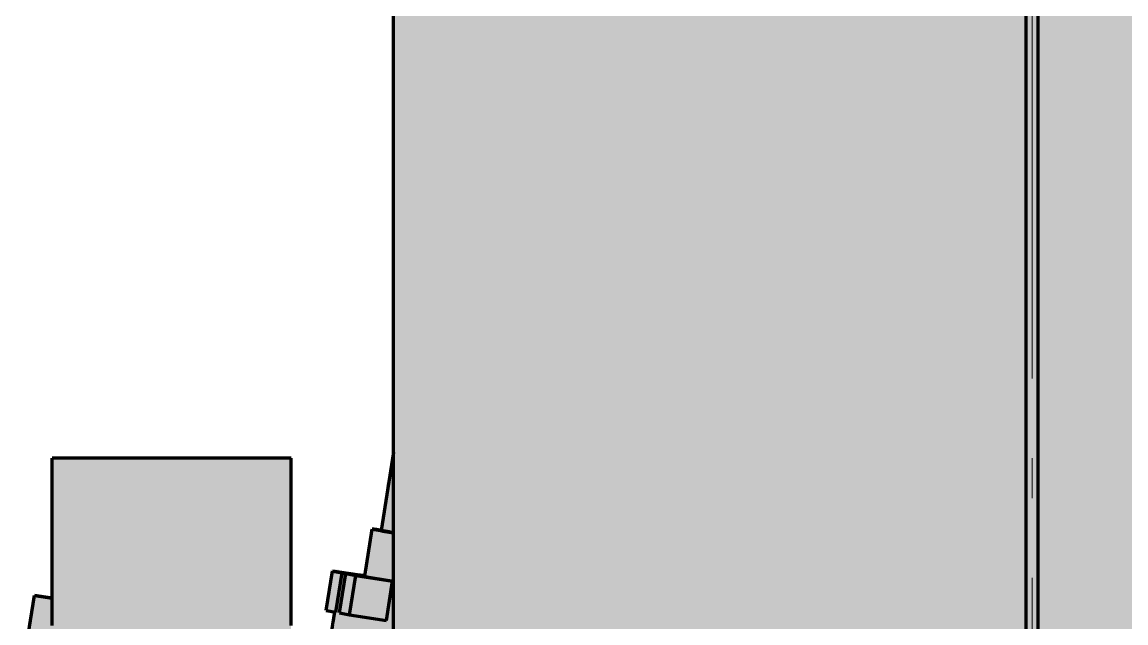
# Model space of a CAD drawing. Header units: millimetres. Extents: x 0 to 2382, y 0 to 420.
# Drawn here: x 2152.65 to 2180.36, y 259.87 to 274.95 of the extents above; entities that cross this region are included whole.
import ezdxf

# ---------------------------------------------------------------- set-up
doc = ezdxf.new("R2010")
doc.units = ezdxf.units.MM
doc.linetypes.add('IRAM-F-TRAZO-PUNTO', pattern=[20, 15, -2, 1, -2])
for name, color, linetype, lineweight in [('01-VISIBLE', 7, 'CONTINUOUS', 70), ('03-EJE', 1, 'IRAM-F-TRAZO-PUNTO', 18), ('13-GRAFICA', 30, 'CONTINUOUS', 18)]:
    doc.layers.add(name, color=color, linetype=linetype, lineweight=lineweight)

msp = doc.modelspace()

# ---------------------------------------------------------------- hatches: boundary and pattern name
at = {"layer": '13-GRAFICA', "true_color": 0xb21820}
h = msp.add_hatch(color=7, dxfattribs=at)
h.dxf.hatch_style = 1
h.paths.add_polyline_path([(2162.1, 306.5), (2162.1, 279.8), (2162.1, 259.2), (2162.1, 258.9), (2162.1, 253.4), (2162.1, 248.1), (2162, 248.1), (2162, 306.5)])
at = {"layer": '13-GRAFICA', "true_color": 0xffffff}
h = msp.add_hatch(color=7, dxfattribs=at)
h.dxf.hatch_style = 1
h.paths.add_polyline_path([(2162.1, 259.2), (2162.1, 279.8), (2193.9, 279.8), (2193.9, 259.2)])
at = {"layer": '13-GRAFICA', "true_color": 0xebebeb}
h = msp.add_hatch(color=7, dxfattribs=at)
h.dxf.hatch_style = 1
h.paths.add_polyline_path([(2168.436, 268.577), (2168.14, 268.577), (2167.849, 268.577), (2167.563, 268.577), (2167.283, 268.577), (2167.008, 268.577), (2166.74, 268.577), (2166.74, 268.967), (2166.74, 269.357), (2166.74, 269.747), (2166.74, 270.137), (2166.74, 270.527), (2167.008, 270.527), (2167.283, 270.527), (2167.563, 270.527), (2167.849, 270.527), (2168.14, 270.527), (2168.436, 270.527), (2168.738, 270.527), (2168.738, 270.137), (2168.738, 269.747), (2168.738, 269.357), (2168.738, 268.967), (2168.738, 268.577)])
h = msp.add_hatch(color=7, dxfattribs=at)
h.dxf.hatch_style = 1
h.paths.add_polyline_path([(2175.22, 268.577), (2174.855, 268.577), (2174.492, 268.577), (2174.13, 268.577), (2173.771, 268.577), (2173.413, 268.577), (2173.058, 268.577), (2173.058, 268.967), (2173.058, 269.357), (2173.058, 269.747), (2173.058, 270.137), (2173.058, 270.527), (2173.413, 270.527), (2173.771, 270.527), (2174.13, 270.527), (2174.492, 270.527), (2174.855, 270.527), (2175.22, 270.527), (2175.587, 270.527), (2175.587, 270.137), (2175.587, 269.747), (2175.587, 269.357), (2175.587, 268.967), (2175.587, 268.577)])
at = {"layer": '13-GRAFICA', "true_color": 0x005eaa}
h = msp.add_hatch(color=7, dxfattribs=at)
h.dxf.hatch_style = 1
h.paths.add_polyline_path([(2170.688, 263.817), (2170.334, 263.817), (2169.984, 263.817), (2169.64, 263.817), (2169.3, 263.817), (2168.966, 263.817), (2168.638, 263.817), (2168.315, 263.817), (2167.998, 263.817), (2167.688, 263.817), (2167.688, 264.217), (2167.688, 264.617), (2167.688, 265.017), (2167.688, 265.417), (2167.688, 265.817), (2167.688, 266.217), (2167.688, 266.617), (2167.688, 267.017), (2167.688, 267.417), (2167.688, 267.817), (2167.998, 267.817), (2168.315, 267.817), (2168.638, 267.817), (2168.966, 267.817), (2169.3, 267.817), (2169.64, 267.817), (2169.984, 267.817), (2170.334, 267.817), (2170.688, 267.817), (2171.047, 267.817), (2171.047, 267.417), (2171.047, 267.017), (2171.047, 266.617), (2171.047, 266.217), (2171.047, 265.817), (2171.047, 265.417), (2171.047, 265.017), (2171.047, 264.617), (2171.047, 264.217), (2171.047, 263.817)])
h = msp.add_hatch(color=7, dxfattribs=at)
h.dxf.hatch_style = 1
h.paths.add_polyline_path([(2178.51, 263.817), (2178.11, 263.817), (2177.71, 263.817), (2177.311, 263.817), (2176.911, 263.817), (2176.513, 263.817), (2176.115, 263.817), (2175.718, 263.817), (2175.323, 263.817), (2174.929, 263.817), (2174.929, 264.217), (2174.929, 264.617), (2174.929, 265.017), (2174.929, 265.417), (2174.929, 265.817), (2174.929, 266.217), (2174.929, 266.617), (2174.929, 267.017), (2174.929, 267.417), (2174.929, 267.817), (2175.323, 267.817), (2175.718, 267.817), (2176.115, 267.817), (2176.513, 267.817), (2176.911, 267.817), (2177.311, 267.817), (2177.71, 267.817), (2178.11, 267.817), (2178.51, 267.817), (2178.91, 267.817), (2178.91, 267.417), (2178.91, 267.017), (2178.91, 266.617), (2178.91, 266.217), (2178.91, 265.817), (2178.91, 265.417), (2178.91, 265.017), (2178.91, 264.617), (2178.91, 264.217), (2178.91, 263.817)])
at = {"layer": '13-GRAFICA', "true_color": 0x009146}
h = msp.add_hatch(color=7, dxfattribs=at)
h.dxf.hatch_style = 1
h.paths.add_polyline_path([(2165.116, 264.65), (2165.233, 264.984), (2165.351, 265.317), (2165.471, 265.65), (2165.593, 265.984), (2165.717, 266.317), (2165.842, 266.65), (2165.969, 266.984), (2166.098, 267.317), (2166.229, 266.984), (2166.361, 266.65), (2166.495, 266.317), (2166.631, 265.984), (2166.768, 265.65), (2166.907, 265.317), (2167.047, 264.984), (2167.189, 264.65), (2167.333, 264.317), (2167.047, 264.317), (2166.768, 264.317), (2166.495, 264.317), (2166.229, 264.317), (2165.969, 264.317), (2165.717, 264.317), (2165.471, 264.317), (2165.233, 264.317), (2165.001, 264.317)])
at = {"layer": '13-GRAFICA', "true_color": 0xc81e2d}
h = msp.add_hatch(color=7, dxfattribs=at)
h.dxf.hatch_style = 1
h.paths.add_polyline_path([(2173.882, 264.317), (2173.52, 264.317), (2173.161, 264.317), (2172.805, 264.317), (2172.451, 264.317), (2172.101, 264.317), (2171.753, 264.317), (2171.409, 264.317), (2171.409, 264.692), (2171.409, 265.067), (2171.409, 265.442), (2171.409, 265.817), (2171.409, 266.192), (2171.409, 266.567), (2171.409, 266.942), (2171.409, 267.317), (2171.753, 267.317), (2172.101, 267.317), (2172.451, 267.317), (2172.805, 267.317), (2173.161, 267.317), (2173.52, 267.317), (2173.882, 267.317), (2174.245, 267.317), (2174.245, 266.942), (2174.245, 266.567), (2174.245, 266.192), (2174.245, 265.817), (2174.245, 265.442), (2174.245, 265.067), (2174.245, 264.692), (2174.245, 264.317)])
at = {"layer": '13-GRAFICA', "true_color": 0x005eaa}
h = msp.add_hatch(color=7, dxfattribs=at)
h.dxf.hatch_style = 1
h.paths.add_polyline_path([(2182.258, 265.768), (2182.256, 265.719), (2182.252, 265.67), (2182.247, 265.621), (2182.24, 265.573), (2182.231, 265.524), (2182.221, 265.476), (2182.21, 265.429), (2182.197, 265.382), (2182.182, 265.335), (2182.166, 265.289), (2182.149, 265.243), (2182.13, 265.198), (2182.11, 265.154), (2182.088, 265.11), (2182.065, 265.067), (2182.041, 265.025), (2182.015, 264.984), (2181.988, 264.943), (2181.959, 264.904), (2181.93, 264.865), (2181.899, 264.828), (2181.867, 264.792), (2181.834, 264.756), (2181.8, 264.722), (2181.764, 264.689), (2181.728, 264.657), (2181.691, 264.627), (2181.652, 264.598), (2181.613, 264.57), (2181.573, 264.543), (2181.532, 264.518), (2181.49, 264.494), (2181.447, 264.472), (2181.404, 264.451), (2181.36, 264.431), (2181.315, 264.413), (2181.27, 264.397), (2181.224, 264.382), (2181.178, 264.368), (2181.131, 264.356), (2181.084, 264.346), (2181.036, 264.337), (2180.989, 264.33), (2180.941, 264.324), (2180.893, 264.32), (2180.845, 264.318), (2180.796, 264.317), (2180.748, 264.318), (2180.7, 264.32), (2180.651, 264.324), (2180.603, 264.33), (2180.555, 264.337), (2180.508, 264.346), (2180.46, 264.356), (2180.413, 264.368), (2180.366, 264.382), (2180.32, 264.397), (2180.274, 264.413), (2180.229, 264.431), (2180.185, 264.451), (2180.141, 264.472), (2180.097, 264.494), (2180.055, 264.518), (2180.013, 264.543), (2179.972, 264.57), (2179.932, 264.598), (2179.893, 264.627), (2179.855, 264.657), (2179.818, 264.689), (2179.781, 264.722), (2179.746, 264.756), (2179.712, 264.792), (2179.68, 264.828), (2179.648, 264.865), (2179.618, 264.904), (2179.589, 264.943), (2179.561, 264.984), (2179.534, 265.025), (2179.509, 265.067), (2179.485, 265.11), (2179.463, 265.154), (2179.442, 265.198), (2179.423, 265.243), (2179.405, 265.289), (2179.388, 265.335), (2179.373, 265.382), (2179.36, 265.429), (2179.348, 265.476), (2179.338, 265.524), (2179.329, 265.573), (2179.322, 265.621), (2179.316, 265.67), (2179.312, 265.719), (2179.31, 265.768), (2179.309, 265.817), (2179.31, 265.866), (2179.312, 265.915), (2179.316, 265.964), (2179.322, 266.013), (2179.329, 266.061), (2179.338, 266.11), (2179.348, 266.158), (2179.36, 266.205), (2179.373, 266.252), (2179.388, 266.299), (2179.405, 266.345), (2179.423, 266.391), (2179.442, 266.436), (2179.463, 266.48), (2179.485, 266.524), (2179.509, 266.567), (2179.534, 266.609), (2179.561, 266.65), (2179.589, 266.691), (2179.618, 266.73), (2179.648, 266.769), (2179.68, 266.806), (2179.712, 266.842), (2179.746, 266.878), (2179.781, 266.912), (2179.818, 266.945), (2179.855, 266.976), (2179.893, 267.007), (2179.932, 267.036), (2179.972, 267.064), (2180.013, 267.091), (2180.055, 267.116), (2180.097, 267.14), (2180.141, 267.162), (2180.185, 267.183), (2180.229, 267.203), (2180.274, 267.221), (2180.32, 267.237), (2180.366, 267.252), (2180.413, 267.266), (2180.46, 267.278), (2180.508, 267.288), (2180.555, 267.297), (2180.603, 267.304), (2180.651, 267.31), (2180.7, 267.314), (2180.748, 267.316), (2180.796, 267.317), (2180.845, 267.316), (2180.893, 267.314), (2180.941, 267.31), (2180.989, 267.304), (2181.036, 267.297), (2181.084, 267.288), (2181.131, 267.278), (2181.178, 267.266), (2181.224, 267.252), (2181.27, 267.237), (2181.315, 267.221), (2181.36, 267.203), (2181.404, 267.183), (2181.447, 267.162), (2181.49, 267.14), (2181.532, 267.116), (2181.573, 267.091), (2181.613, 267.064), (2181.652, 267.036), (2181.691, 267.007), (2181.728, 266.976), (2181.764, 266.945), (2181.8, 266.912), (2181.834, 266.878), (2181.867, 266.842), (2181.899, 266.806), (2181.93, 266.769), (2181.959, 266.73), (2181.988, 266.691), (2182.015, 266.65), (2182.041, 266.609), (2182.065, 266.567), (2182.088, 266.524), (2182.11, 266.48), (2182.13, 266.436), (2182.149, 266.391), (2182.166, 266.345), (2182.182, 266.299), (2182.197, 266.252), (2182.21, 266.205), (2182.221, 266.158), (2182.231, 266.11), (2182.24, 266.061), (2182.247, 266.013), (2182.252, 265.964), (2182.256, 265.915), (2182.258, 265.866), (2182.259, 265.817)])
at = {"layer": '13-GRAFICA', "true_color": 0x202020}
h = msp.add_hatch(color=7, dxfattribs=at)
h.dxf.hatch_style = 1
h.paths.add_polyline_path([(2153.4, 229), (2153.4, 264), (2159.4, 264), (2159.4, 229)])
h = msp.add_hatch(color=7, dxfattribs=at)
h.dxf.hatch_style = 1
h.paths.add_polyline_path([(2161.8, 263.4), (2161.9, 263.4), (2161.9, 264), (2162, 264), (2162, 262.1), (2161.7, 262.2)])
at = {"layer": '13-GRAFICA', "true_color": 0x005eaa}
h = msp.add_hatch(color=7, dxfattribs=at)
h.dxf.hatch_style = 1
h.paths.add_polyline_path([(2190.8, 262.893), (2190.553, 262.893), (2190.298, 262.893), (2190.036, 262.893), (2189.767, 262.893), (2189.49, 262.893), (2189.206, 262.893), (2188.916, 262.893), (2188.618, 262.893), (2188.314, 262.893), (2188.004, 262.893), (2187.687, 262.893), (2187.365, 262.893), (2187.037, 262.893), (2186.703, 262.893), (2186.364, 262.893), (2186.02, 262.893), (2185.671, 262.893), (2185.317, 262.893), (2184.958, 262.893), (2184.596, 262.893), (2184.229, 262.893), (2183.859, 262.893), (2183.484, 262.893), (2183.107, 262.893), (2182.726, 262.893), (2182.343, 262.893), (2181.956, 262.893), (2181.568, 262.893), (2181.177, 262.893), (2180.784, 262.893), (2180.39, 262.893), (2179.994, 262.893), (2179.596, 262.893), (2179.198, 262.893), (2178.799, 262.893), (2178.4, 262.893), (2178, 262.893), (2177.6, 262.893), (2177.201, 262.893), (2176.802, 262.893), (2176.404, 262.893), (2176.006, 262.893), (2175.61, 262.893), (2175.216, 262.893), (2174.823, 262.893), (2174.432, 262.893), (2174.044, 262.893), (2173.657, 262.893), (2173.274, 262.893), (2172.893, 262.893), (2172.516, 262.893), (2172.141, 262.893), (2171.771, 262.893), (2171.404, 262.893), (2171.042, 262.893), (2170.683, 262.893), (2170.329, 262.893), (2169.98, 262.893), (2169.636, 262.893), (2169.297, 262.893), (2168.963, 262.893), (2168.635, 262.893), (2168.313, 262.893), (2167.996, 262.893), (2167.686, 262.893), (2167.382, 262.893), (2167.084, 262.893), (2166.794, 262.893), (2166.51, 262.893), (2166.233, 262.893), (2165.964, 262.893), (2165.702, 262.893), (2165.447, 262.893), (2165.2, 262.893), (2164.961, 262.893), (2164.961, 263.283), (2164.961, 263.673), (2165.2, 263.673), (2165.447, 263.673), (2165.702, 263.673), (2165.964, 263.673), (2166.233, 263.673), (2166.51, 263.673), (2166.794, 263.673), (2167.084, 263.673), (2167.382, 263.673), (2167.686, 263.673), (2167.996, 263.673), (2168.313, 263.673), (2168.635, 263.673), (2168.963, 263.673), (2169.297, 263.673), (2169.636, 263.673), (2169.98, 263.673), (2170.329, 263.673), (2170.683, 263.673), (2171.042, 263.673), (2171.404, 263.673), (2171.771, 263.673), (2172.141, 263.673), (2172.516, 263.673), (2172.893, 263.673), (2173.274, 263.673), (2173.657, 263.673), (2174.044, 263.673), (2174.432, 263.673), (2174.823, 263.673), (2175.216, 263.673), (2175.61, 263.673), (2176.006, 263.673), (2176.404, 263.673), (2176.802, 263.673), (2177.201, 263.673), (2177.6, 263.673), (2178, 263.673), (2178.4, 263.673), (2178.799, 263.673), (2179.198, 263.673), (2179.596, 263.673), (2179.994, 263.673), (2180.39, 263.673), (2180.784, 263.673), (2181.177, 263.673), (2181.568, 263.673), (2181.956, 263.673), (2182.343, 263.673), (2182.726, 263.673), (2183.107, 263.673), (2183.484, 263.673), (2183.859, 263.673), (2184.229, 263.673), (2184.596, 263.673), (2184.958, 263.673), (2185.317, 263.673), (2185.671, 263.673), (2186.02, 263.673), (2186.364, 263.673), (2186.703, 263.673), (2187.037, 263.673), (2187.365, 263.673), (2187.687, 263.673), (2188.004, 263.673), (2188.314, 263.673), (2188.618, 263.673), (2188.916, 263.673), (2189.206, 263.673), (2189.49, 263.673), (2189.767, 263.673), (2190.036, 263.673), (2190.298, 263.673), (2190.553, 263.673), (2190.8, 263.673), (2191.039, 263.673), (2191.039, 263.283), (2191.039, 262.893)])
at = {"layer": '13-GRAFICA', "true_color": 0xcba23e}
h = msp.add_hatch(color=7, dxfattribs=at)
h.dxf.hatch_style = 1
h.paths.add_polyline_path([(2159.4, 259.3), (2160.4, 259.2), (2160.4, 259.8), (2160.5, 259.8), (2160.5, 260.1), (2160.3, 260.2), (2160.4, 261.2), (2160.6, 261.2), (2160.6, 261.1), (2161.2, 261.1), (2161.2, 261), (2161.3, 261), (2161.4, 262.2), (2161.9, 262.2), (2161.9, 262.1), (2162, 262.1), (2162, 255.2), (2161.9, 255.2), (2161.9, 255.3), (2161.3, 255.3), (2161.3, 255.4), (2160.6, 255.4), (2160.6, 255.5), (2159.6, 255.6), (2159.6, 256.2), (2159.7, 256.2), (2159.7, 256.6), (2160, 256.7), (2160.1, 257.6), (2159.5, 257.6), (2159.5, 257.7), (2159.4, 257.7)])
at = {"layer": '13-GRAFICA', "true_color": 0x005eaa}
h = msp.add_hatch(color=7, dxfattribs=at)
h.dxf.hatch_style = 1
h.paths.add_polyline_path([(2168.051, 261.12), (2168.045, 261.042), (2168.035, 260.965), (2168.021, 260.889), (2168.003, 260.815), (2167.982, 260.742), (2167.956, 260.671), (2167.928, 260.602), (2167.896, 260.536), (2167.86, 260.473), (2167.822, 260.412), (2167.781, 260.356), (2167.737, 260.302), (2167.69, 260.253), (2167.642, 260.207), (2167.591, 260.166), (2167.539, 260.129), (2167.485, 260.097), (2167.43, 260.07), (2167.373, 260.047), (2167.316, 260.03), (2167.259, 260.017), (2167.201, 260.009), (2167.144, 260.007), (2167.086, 260.009), (2167.029, 260.017), (2166.973, 260.03), (2166.918, 260.047), (2166.864, 260.07), (2166.811, 260.097), (2166.76, 260.129), (2166.711, 260.166), (2166.664, 260.207), (2166.619, 260.253), (2166.576, 260.302), (2166.536, 260.356), (2166.499, 260.412), (2166.464, 260.473), (2166.433, 260.536), (2166.404, 260.602), (2166.378, 260.671), (2166.356, 260.742), (2166.337, 260.815), (2166.322, 260.889), (2166.309, 260.965), (2166.301, 261.042), (2166.295, 261.12), (2166.294, 261.198), (2166.295, 261.276), (2166.301, 261.353), (2166.309, 261.43), (2166.322, 261.506), (2166.337, 261.581), (2166.356, 261.654), (2166.378, 261.725), (2166.404, 261.793), (2166.433, 261.86), (2166.464, 261.923), (2166.499, 261.983), (2166.536, 262.04), (2166.576, 262.093), (2166.619, 262.143), (2166.664, 262.188), (2166.711, 262.229), (2166.76, 262.266), (2166.811, 262.298), (2166.864, 262.326), (2166.918, 262.348), (2166.973, 262.366), (2167.029, 262.379), (2167.086, 262.386), (2167.144, 262.389), (2167.201, 262.386), (2167.259, 262.379), (2167.316, 262.366), (2167.373, 262.348), (2167.43, 262.326), (2167.485, 262.298), (2167.539, 262.266), (2167.591, 262.229), (2167.642, 262.188), (2167.69, 262.143), (2167.737, 262.093), (2167.781, 262.04), (2167.822, 261.983), (2167.86, 261.923), (2167.896, 261.86), (2167.928, 261.793), (2167.956, 261.725), (2167.982, 261.654), (2168.003, 261.581), (2168.021, 261.506), (2168.035, 261.43), (2168.045, 261.353), (2168.051, 261.276), (2168.053, 261.198)])
at = {"layer": '13-GRAFICA', "true_color": 0x009146}
h = msp.add_hatch(color=7, dxfattribs=at)
h.dxf.hatch_style = 1
h.paths.add_polyline_path([(2173.302, 261.12), (2173.295, 261.042), (2173.283, 260.965), (2173.266, 260.889), (2173.244, 260.815), (2173.218, 260.742), (2173.187, 260.671), (2173.152, 260.602), (2173.113, 260.536), (2173.07, 260.473), (2173.022, 260.412), (2172.972, 260.356), (2172.918, 260.302), (2172.861, 260.253), (2172.801, 260.207), (2172.738, 260.166), (2172.673, 260.129), (2172.606, 260.097), (2172.537, 260.07), (2172.467, 260.047), (2172.396, 260.03), (2172.324, 260.017), (2172.252, 260.009), (2172.179, 260.007), (2172.106, 260.009), (2172.034, 260.017), (2171.963, 260.03), (2171.892, 260.047), (2171.823, 260.07), (2171.756, 260.097), (2171.691, 260.129), (2171.628, 260.166), (2171.567, 260.207), (2171.509, 260.253), (2171.454, 260.302), (2171.402, 260.356), (2171.353, 260.412), (2171.308, 260.473), (2171.267, 260.536), (2171.229, 260.602), (2171.196, 260.671), (2171.167, 260.742), (2171.142, 260.815), (2171.122, 260.889), (2171.106, 260.965), (2171.094, 261.042), (2171.087, 261.12), (2171.085, 261.198), (2171.087, 261.276), (2171.094, 261.353), (2171.106, 261.43), (2171.122, 261.506), (2171.142, 261.581), (2171.167, 261.654), (2171.196, 261.725), (2171.229, 261.793), (2171.267, 261.86), (2171.308, 261.923), (2171.353, 261.983), (2171.402, 262.04), (2171.454, 262.093), (2171.509, 262.143), (2171.567, 262.188), (2171.628, 262.229), (2171.691, 262.266), (2171.756, 262.298), (2171.823, 262.326), (2171.892, 262.348), (2171.963, 262.366), (2172.034, 262.379), (2172.106, 262.386), (2172.179, 262.389), (2172.252, 262.386), (2172.324, 262.379), (2172.396, 262.366), (2172.467, 262.348), (2172.537, 262.326), (2172.606, 262.298), (2172.673, 262.266), (2172.738, 262.229), (2172.801, 262.188), (2172.861, 262.143), (2172.918, 262.093), (2172.972, 262.04), (2173.022, 261.983), (2173.07, 261.923), (2173.113, 261.86), (2173.152, 261.793), (2173.187, 261.725), (2173.218, 261.654), (2173.244, 261.581), (2173.266, 261.506), (2173.283, 261.43), (2173.295, 261.353), (2173.302, 261.276), (2173.304, 261.198)])
at = {"layer": '13-GRAFICA', "true_color": 0xffd200}
h = msp.add_hatch(color=7, dxfattribs=at)
h.dxf.hatch_style = 1
h.paths.add_polyline_path([(2179.188, 261.12), (2179.18, 261.042), (2179.167, 260.965), (2179.15, 260.889), (2179.127, 260.815), (2179.1, 260.742), (2179.068, 260.671), (2179.031, 260.602), (2178.99, 260.536), (2178.944, 260.473), (2178.895, 260.412), (2178.842, 260.356), (2178.785, 260.302), (2178.725, 260.253), (2178.662, 260.207), (2178.595, 260.166), (2178.527, 260.129), (2178.456, 260.097), (2178.383, 260.07), (2178.308, 260.047), (2178.232, 260.03), (2178.155, 260.017), (2178.078, 260.009), (2178, 260.007), (2177.922, 260.009), (2177.845, 260.017), (2177.768, 260.03), (2177.692, 260.047), (2177.617, 260.07), (2177.544, 260.097), (2177.473, 260.129), (2177.405, 260.166), (2177.338, 260.207), (2177.275, 260.253), (2177.215, 260.302), (2177.158, 260.356), (2177.105, 260.412), (2177.056, 260.473), (2177.01, 260.536), (2176.969, 260.602), (2176.932, 260.671), (2176.9, 260.742), (2176.873, 260.815), (2176.85, 260.889), (2176.833, 260.965), (2176.82, 261.042), (2176.812, 261.12), (2176.81, 261.198), (2176.812, 261.276), (2176.82, 261.353), (2176.833, 261.43), (2176.85, 261.506), (2176.873, 261.581), (2176.9, 261.654), (2176.932, 261.725), (2176.969, 261.793), (2177.01, 261.86), (2177.056, 261.923), (2177.105, 261.983), (2177.158, 262.04), (2177.215, 262.093), (2177.275, 262.143), (2177.338, 262.188), (2177.405, 262.229), (2177.473, 262.266), (2177.544, 262.298), (2177.617, 262.326), (2177.692, 262.348), (2177.768, 262.366), (2177.845, 262.379), (2177.922, 262.386), (2178, 262.389), (2178.078, 262.386), (2178.155, 262.379), (2178.232, 262.366), (2178.308, 262.348), (2178.383, 262.326), (2178.456, 262.298), (2178.527, 262.266), (2178.595, 262.229), (2178.662, 262.188), (2178.725, 262.143), (2178.785, 262.093), (2178.842, 262.04), (2178.895, 261.983), (2178.944, 261.923), (2178.99, 261.86), (2179.031, 261.793), (2179.068, 261.725), (2179.1, 261.654), (2179.127, 261.581), (2179.15, 261.506), (2179.167, 261.43), (2179.18, 261.353), (2179.188, 261.276), (2179.19, 261.198)])
at = {"layer": '13-GRAFICA', "true_color": 0xcba23e}
h = msp.add_hatch(color=7, dxfattribs=at)
h.dxf.hatch_style = 1
h.paths.add_polyline_path([(2152.8, 259.9), (2152.9, 259.9), (2152.9, 260.5), (2153.4, 260.5), (2153.4, 258.5), (2152.8, 258.5), (2152.8, 258.6), (2152.7, 258.6)])

# ---------------------------------------------------------------- linework, layer by layer
at = {"layer": '01-VISIBLE'}
for p, q in [((2177.85, 248.088), (2177.85, 306.4)), ((2178.15, 248.088), (2178.15, 306.4)), ((2161.97, 259.16), (2161.97, 279.84)), ((2161.97, 264.152), (2161.659, 262.186)), ((2159.4, 264), (2153.4, 264)), ((2161.249, 261.036), (2161.436, 262.221)), ((2160.281, 260.181), (2160.438, 261.168)), ((2161.116, 261.066), (2160.438, 261.168)), ((2160.438, 261.168), (2160.685, 261.123)), ((2160.528, 260.135), (2160.685, 261.123)), ((2160.62, 260.118), (2160.776, 261.106)), ((2160.776, 261.106), (2161.023, 261.06)), ((2160.867, 260.072), (2161.023, 261.06)), ((2161.023, 261.06), (2161.948, 260.912)), ((2161.792, 259.924), (2161.948, 260.912)), ((2152.648, 258.581), (2152.961, 260.556)), ((2153.4, 260.483), (2152.961, 260.556)), ((2152.961, 260.556), (2153.4, 260.49)), ((2160.281, 260.181), (2160.528, 260.135)), ((2160.34, 259.137), (2160.499, 260.14)), ((2160.62, 260.118), (2160.867, 260.072)), ((2160.867, 260.072), (2161.792, 259.924))]:
    msp.add_line(p, q, dxfattribs=at)
for points in [[(2153.4, 259.8), (2153.4, 259.887), (2153.4, 259.975), (2153.4, 260.062), (2153.4, 260.15), (2153.4, 260.238), (2153.4, 260.325), (2153.4, 260.413), (2153.4, 260.5), (2153.4, 260.587), (2153.4, 260.675), (2153.4, 260.762), (2153.4, 260.85), (2153.4, 260.938), (2153.4, 261.025), (2153.4, 261.113), (2153.4, 261.2), (2153.4, 261.288), (2153.4, 261.375), (2153.4, 261.462), (2153.4, 261.55), (2153.4, 261.637), (2153.4, 261.725), (2153.4, 261.812), (2153.4, 261.9), (2153.4, 261.988), (2153.4, 262.075), (2153.4, 262.163), (2153.4, 262.25), (2153.4, 262.337), (2153.4, 262.425), (2153.4, 262.512), (2153.4, 262.6), (2153.4, 262.688), (2153.4, 262.775), (2153.4, 262.863), (2153.4, 262.95), (2153.4, 263.038), (2153.4, 263.125), (2153.4, 263.212), (2153.4, 263.3), (2153.4, 263.387), (2153.4, 263.475), (2153.4, 263.562), (2153.4, 263.65), (2153.4, 263.738), (2153.4, 263.825), (2153.4, 263.913), (2153.4, 264)], [(2159.4, 259.8), (2159.4, 259.887), (2159.4, 259.975), (2159.4, 260.062), (2159.4, 260.15), (2159.4, 260.238), (2159.4, 260.325), (2159.4, 260.413), (2159.4, 260.5), (2159.4, 260.587), (2159.4, 260.675), (2159.4, 260.762), (2159.4, 260.85), (2159.4, 260.938), (2159.4, 261.025), (2159.4, 261.113), (2159.4, 261.2), (2159.4, 261.288), (2159.4, 261.375), (2159.4, 261.462), (2159.4, 261.55), (2159.4, 261.637), (2159.4, 261.725), (2159.4, 261.812), (2159.4, 261.9), (2159.4, 261.988), (2159.4, 262.075), (2159.4, 262.163), (2159.4, 262.25), (2159.4, 262.337), (2159.4, 262.425), (2159.4, 262.512), (2159.4, 262.6), (2159.4, 262.688), (2159.4, 262.775), (2159.4, 262.863), (2159.4, 262.95), (2159.4, 263.038), (2159.4, 263.125), (2159.4, 263.212), (2159.4, 263.3), (2159.4, 263.387), (2159.4, 263.475), (2159.4, 263.562), (2159.4, 263.65), (2159.4, 263.738), (2159.4, 263.825), (2159.4, 263.913), (2159.4, 264)], [(2161.659, 262.191), (2161.622, 262.196), (2161.585, 262.202), (2161.548, 262.207), (2161.511, 262.212), (2161.474, 262.217), (2161.436, 262.221)], [(2161.436, 262.221), (2161.489, 262.21), (2161.543, 262.2), (2161.596, 262.191), (2161.649, 262.182), (2161.703, 262.173), (2161.756, 262.164), (2161.81, 262.155), (2161.863, 262.146), (2161.917, 262.137), (2161.97, 262.128)], [(2161.97, 262.131), (2161.918, 262.139), (2161.866, 262.148), (2161.814, 262.157), (2161.762, 262.166), (2161.71, 262.175), (2161.659, 262.186)], [(2160.685, 261.123), (2160.7, 261.12), (2160.715, 261.117), (2160.73, 261.114), (2160.746, 261.111), (2160.761, 261.108), (2160.776, 261.106)], [(2161.25, 261.045), (2161.228, 261.049), (2161.205, 261.052), (2161.183, 261.056), (2161.161, 261.059), (2161.138, 261.062), (2161.116, 261.066)], [(2161.249, 261.036), (2161.3, 261.025), (2161.351, 261.016), (2161.403, 261.007), (2161.454, 260.998), (2161.506, 260.989), (2161.557, 260.98), (2161.609, 260.972), (2161.66, 260.963), (2161.712, 260.955), (2161.764, 260.946), (2161.815, 260.938), (2161.867, 260.929), (2161.918, 260.921), (2161.97, 260.913)], [(2161.948, 260.912), (2161.952, 260.911), (2161.955, 260.91), (2161.959, 260.91), (2161.963, 260.909), (2161.966, 260.909), (2161.97, 260.908)]]:
    msp.add_lwpolyline(points, dxfattribs=at)
at = {"layer": '03-EJE'}
msp.add_line((2178, 226), (2178, 282.84), dxfattribs=at)

doc.saveas('drawing.dxf')
